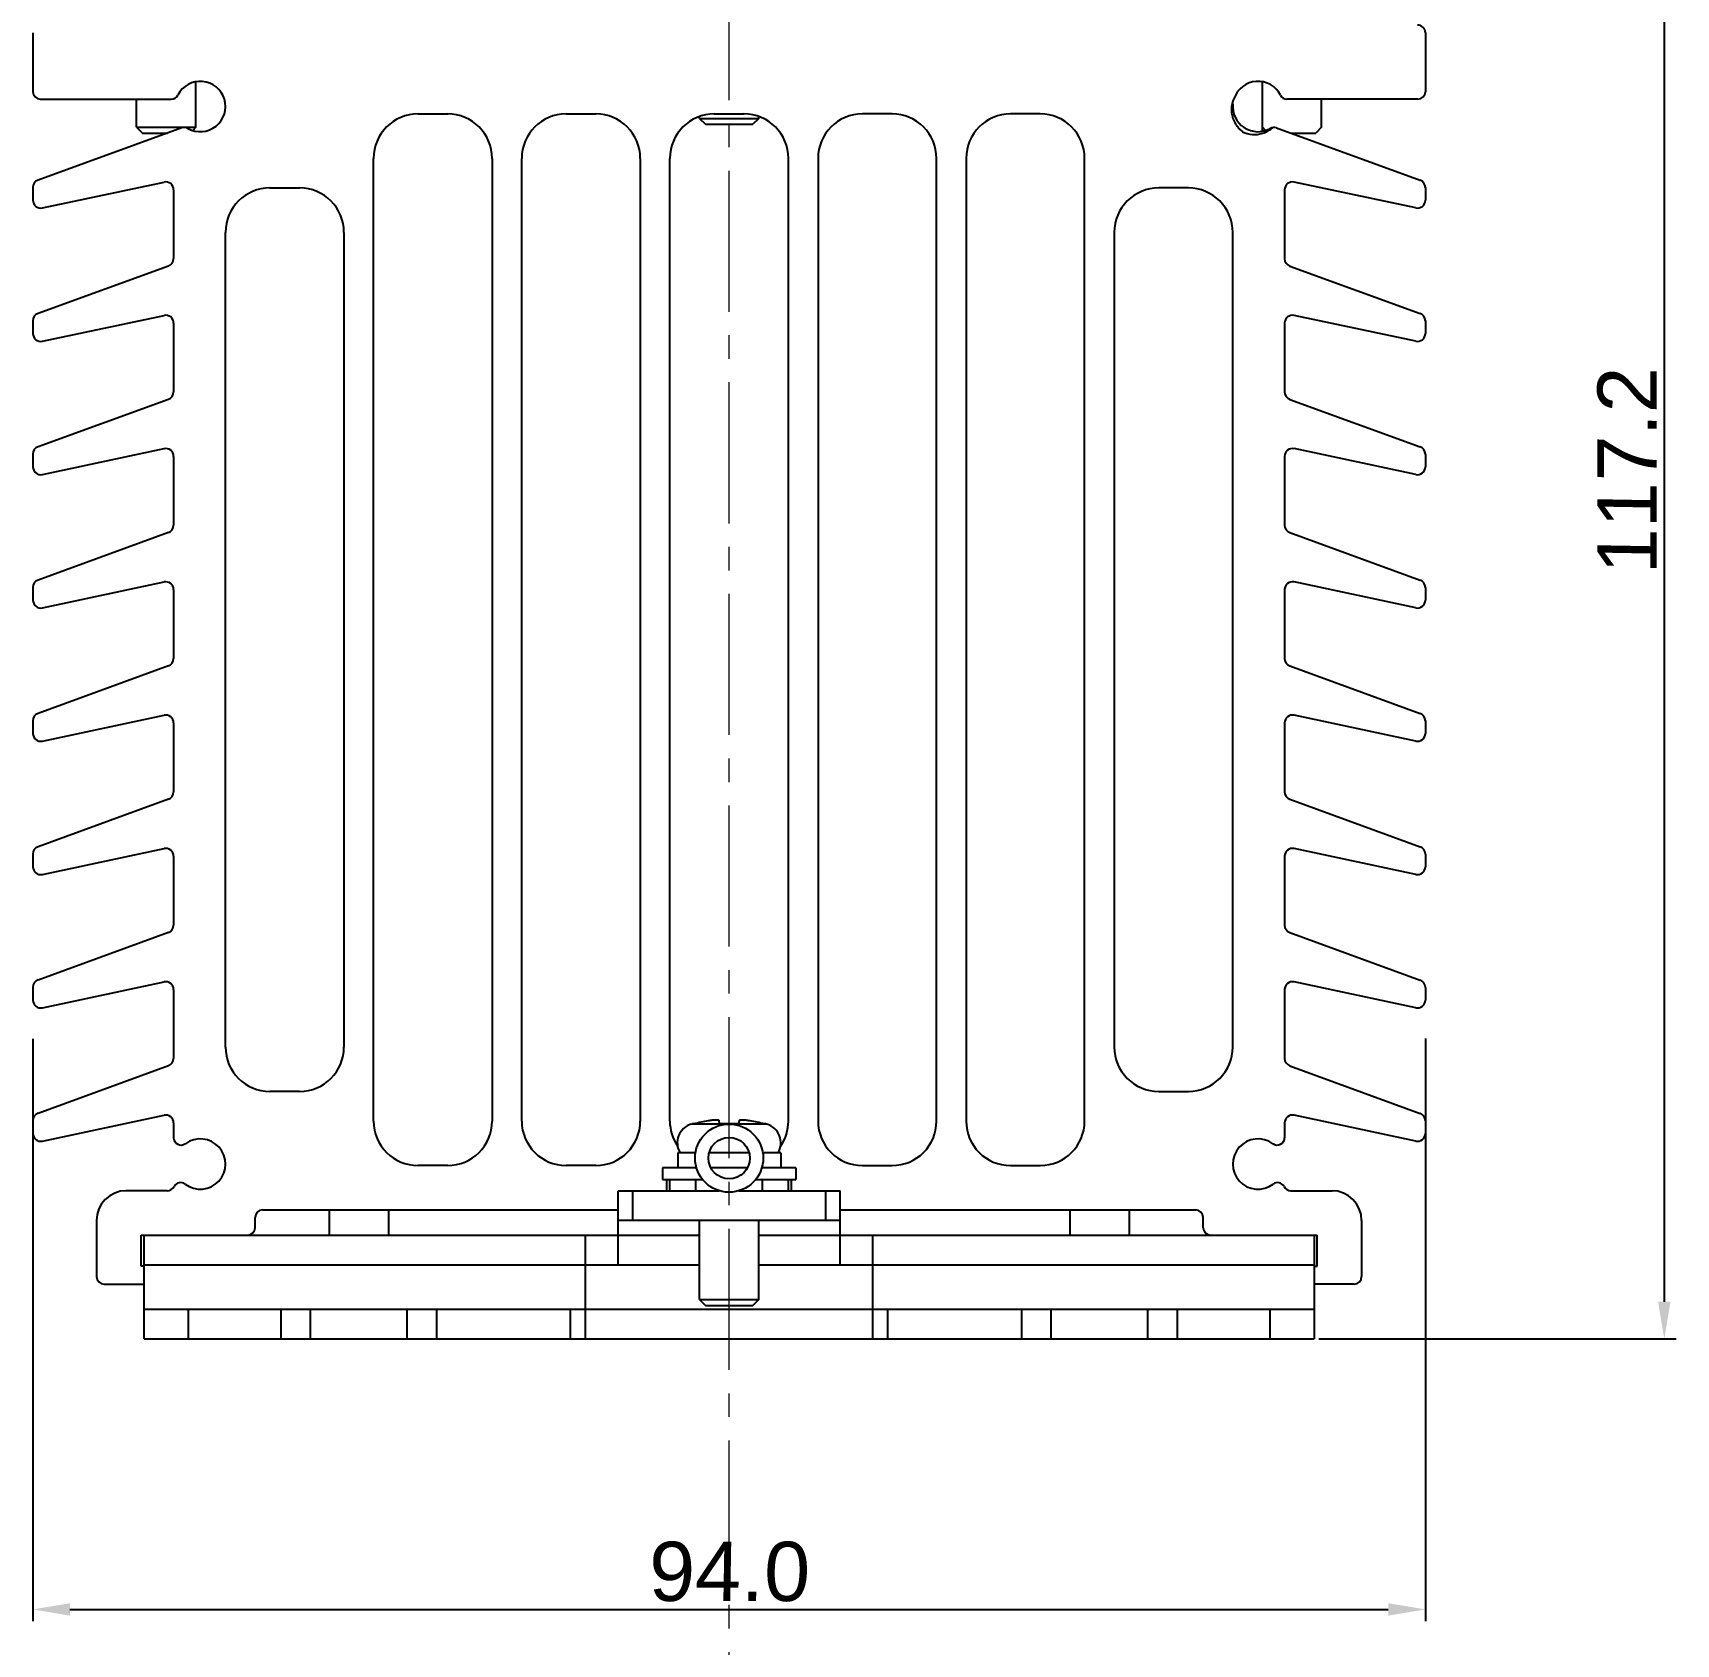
# Model space of a CAD drawing. Header units: millimetres. Extents: x 5329 to 6973, y -914 to -356.
# Drawn here: x 6741.4 to 6852.3, y -791.1 to -682.3 of the extents above; entities that cross this region are included whole.
import ezdxf

# ---------------------------------------------------------------- set-up
doc = ezdxf.new("R2010")
doc.units = ezdxf.units.MM
doc.header["$PDMODE"] = 3
doc.header["$PDSIZE"] = 1
doc.linetypes.add('CENTER', pattern=[17.8, 10.75, -2.35, 2.35, -2.35])
doc.linetypes.add('CENTER2', pattern=[28.575, 19.05, -3.175, 3.175, -3.175])
doc.layers.get('0').update_dxf_attribs({"linetype": 'CONTINUOUS'})
doc.layers.get('Defpoints').update_dxf_attribs({"linetype": 'CONTINUOUS'})
doc.layers.add('3', color=112, linetype='CENTER', lineweight=15)
doc.layers.add('Dim', color=1, linetype='CONTINUOUS')
doc.styles.add('OMI-1', font='arial.ttf', dxfattribs={"oblique": 1})
doc.dimstyles.new('1', dxfattribs={"dimtxt": 4, "dimasz": 2.5, "dimexe": 0.8, "dimexo": 0.3, "dimgap": 0.5, "dimtad": 1, "dimtoh": 1, "dimdec": 1, "dimzin": 0, "dimdsep": 46, "dimtxsty": 'OMI-1', "dimcen": 0, "dimclrd": 256, "dimclre": 256, "dimclrt": 256, "dimadec": 0, "dimazin": 0, "dimtfac": 0.8, "dimtdec": 1, "dimtix": 1, "dimtmove": 0, "dimatfit": 3, "dimfxl": 1, "dimtolj": 1, "dimtzin": 0, "dimarcsym": 0})

# ---------------------------------------------------------------- blocks, each defined once
blk = doc.blocks.new('*D6106')
at = {"layer": 'Defpoints', "color": 0}
for p in [(6817.23, -653.31), (6827.91, -770.51), (6851.54, -770.51)]:
    blk.add_point(p, dxfattribs=at)
at = {"layer": 'Dim', "lineweight": -2}
for p, q in [((6817.53, -653.31), (6852.34, -653.31)), ((6851.54, -655.81), (6851.54, -768.01)), ((6828.21, -770.51), (6852.34, -770.51))]:
    blk.add_line(p, q, dxfattribs=at)
at = {"layer": 'Dim'}
for points in [[(6851.96, -655.81), (6851.12, -655.81), (6851.54, -653.31)], [(6851.12, -768.01), (6851.96, -768.01), (6851.54, -770.51)]]:
    blk.add_solid(points, dxfattribs=at)
at = {"layer": 'Dim', "insert": (6849.03, -711.91), "char_height": 4, "attachment_point": 5, "rotation": 90, "style": 'OMI-1'}
blk.add_mtext('\\A1;117.2', dxfattribs=at)
blk = doc.blocks.new('*D6109')
at = {"layer": 'Defpoints', "color": 0}
for p in [(6741.41, -749.95), (6835.41, -749.94), (6835.41, -788.78)]:
    blk.add_point(p, dxfattribs=at)
at = {"layer": 'Dim', "lineweight": -2}
for p, q in [((6741.41, -750.25), (6741.41, -789.58)), ((6835.41, -750.24), (6835.41, -789.58)), ((6743.91, -788.78), (6832.91, -788.78))]:
    blk.add_line(p, q, dxfattribs=at)
at = {"layer": 'Dim'}
for points in [[(6743.91, -788.36), (6743.91, -789.2), (6741.41, -788.78)], [(6832.91, -789.2), (6832.91, -788.36), (6835.41, -788.78)]]:
    blk.add_solid(points, dxfattribs=at)
at = {"layer": 'Dim', "insert": (6788.41, -786.24), "char_height": 4, "attachment_point": 5, "style": 'OMI-1'}
blk.add_mtext('\\A1;94.0', dxfattribs=at)

msp = doc.modelspace()

# ---------------------------------------------------------------- linework, layer by layer
at = {"color": 7, "linetype": 'Continuous'}
for p, q in [((6741.41, -682.34), (6741.41, -686.31)), ((6835.41, -682.34), (6835.41, -686.31)), ((6752.41, -688.71), (6752.41, -685.64)), ((6824.41, -688.98), (6824.41, -685.64)), ((6741.91, -686.81), (6750.75, -686.81)), ((6748.41, -688.71), (6748.41, -686.81)), ((6834.91, -686.81), (6826.07, -686.81)), ((6828.41, -688.71), (6828.41, -686.81)), ((6751.46, -688.75), (6741.76, -692.29)), ((6748.41, -688.71), (6748.81, -689.11)), ((6748.41, -688.71), (6752.41, -688.71)), ((6752.41, -688.71), (6752.2, -688.92)), ((6767.41, -687.81), (6769.41, -687.81)), ((6777.41, -687.81), (6779.41, -687.81)), ((6786.41, -688.11), (6786.41, -687.98)), ((6786.41, -688.11), (6790.41, -688.11)), ((6786.41, -688.11), (6786.81, -688.51)), ((6786.81, -688.51), (6790.01, -688.51)), ((6787.41, -687.81), (6789.41, -687.81)), ((6790.41, -688.11), (6790.01, -688.51)), ((6790.41, -688.11), (6790.41, -687.98)), ((6799.41, -687.81), (6797.41, -687.81)), ((6809.41, -687.81), (6807.41, -687.81)), ((6824.41, -688.71), (6824.62, -688.92)), ((6825.36, -688.75), (6835.06, -692.29)), ((6828.41, -688.71), (6828.01, -689.11)), ((6748.81, -689.11), (6750.49, -689.11)), ((6826.33, -689.11), (6828.01, -689.11)), ((6764.41, -755.81), (6764.41, -690.81)), ((6772.41, -690.81), (6772.41, -755.81)), ((6774.41, -755.81), (6774.41, -690.81)), ((6782.41, -690.81), (6782.41, -755.81)), ((6784.41, -755.81), (6784.41, -690.81)), ((6792.41, -755.81), (6792.41, -690.81)), ((6794.41, -690.81), (6794.41, -755.81)), ((6802.41, -755.81), (6802.41, -690.81)), ((6804.41, -690.81), (6804.41, -755.81)), ((6812.41, -755.81), (6812.41, -690.81)), ((6741.41, -692.78), (6741.41, -693.64)), ((6742.05, -694.16), (6750.27, -692.41)), ((6750.91, -692.93), (6750.91, -697.58)), ((6757.41, -692.81), (6759.41, -692.81)), ((6819.41, -692.81), (6817.41, -692.81)), ((6825.91, -692.93), (6825.91, -697.58)), ((6834.77, -694.16), (6826.55, -692.41)), ((6835.41, -692.78), (6835.41, -693.64)), ((6754.41, -750.81), (6754.41, -695.81)), ((6762.41, -695.81), (6762.41, -750.81)), ((6814.41, -695.81), (6814.41, -750.81)), ((6822.41, -750.81), (6822.41, -695.81)), ((6750.56, -698.08), (6741.76, -701.29)), ((6826.26, -698.08), (6835.06, -701.29)), ((6741.41, -701.78), (6741.41, -702.64)), ((6742.05, -703.16), (6750.27, -701.41)), ((6750.91, -701.93), (6750.91, -706.58)), ((6825.91, -701.93), (6825.91, -706.58)), ((6834.77, -703.16), (6826.55, -701.41)), ((6835.41, -701.78), (6835.41, -702.64)), ((6750.56, -707.08), (6741.76, -710.29)), ((6826.26, -707.08), (6835.06, -710.29)), ((6741.41, -710.78), (6741.41, -711.64)), ((6742.05, -712.16), (6750.27, -710.41)), ((6750.91, -710.93), (6750.91, -715.58)), ((6825.91, -710.93), (6825.91, -715.58)), ((6834.77, -712.16), (6826.55, -710.41)), ((6835.41, -710.78), (6835.41, -711.64)), ((6750.56, -716.08), (6741.76, -719.29)), ((6826.26, -716.08), (6835.06, -719.29)), ((6741.41, -719.78), (6741.41, -720.64)), ((6742.05, -721.16), (6750.27, -719.41)), ((6750.91, -719.93), (6750.91, -724.58)), ((6825.91, -719.93), (6825.91, -724.58)), ((6834.77, -721.16), (6826.55, -719.41)), ((6835.41, -719.78), (6835.41, -720.64)), ((6750.56, -725.08), (6741.76, -728.29)), ((6826.26, -725.08), (6835.06, -728.29)), ((6741.41, -728.78), (6741.41, -729.64)), ((6742.05, -730.16), (6750.27, -728.41)), ((6834.77, -730.16), (6826.55, -728.41)), ((6835.41, -728.78), (6835.41, -729.64)), ((6750.91, -728.93), (6750.91, -733.58)), ((6825.91, -728.93), (6825.91, -733.58)), ((6750.56, -734.08), (6741.76, -737.29)), ((6826.26, -734.08), (6835.06, -737.29)), ((6742.05, -739.16), (6750.27, -737.41)), ((6834.77, -739.16), (6826.55, -737.41)), ((6741.41, -737.78), (6741.41, -738.64)), ((6750.91, -737.93), (6750.91, -742.58)), ((6825.91, -737.93), (6825.91, -742.58)), ((6835.41, -737.78), (6835.41, -738.64)), ((6750.56, -743.08), (6741.76, -746.29)), ((6826.26, -743.08), (6835.06, -746.29)), ((6742.05, -748.16), (6750.27, -746.41)), ((6834.77, -748.16), (6826.55, -746.41)), ((6741.41, -746.78), (6741.41, -747.64)), ((6750.91, -746.93), (6750.91, -751.58)), ((6825.91, -746.93), (6825.91, -751.58)), ((6835.41, -746.78), (6835.41, -747.64)), ((6750.56, -752.08), (6741.76, -755.29)), ((6826.26, -752.08), (6835.06, -755.29)), ((6759.41, -753.81), (6757.41, -753.81)), ((6817.41, -753.81), (6819.41, -753.81)), ((6742.05, -757.16), (6750.27, -755.41)), ((6834.77, -757.16), (6826.55, -755.41)), ((6741.41, -755.78), (6741.41, -756.64)), ((6750.91, -755.93), (6750.91, -756.93)), ((6788.19, -756.02), (6785.86, -756.02)), ((6786.02, -756), (6785.93, -756)), ((6787.77, -756), (6787.73, -755.79)), ((6789.04, -756), (6787.77, -756)), ((6790.96, -756.02), (6788.62, -756.02)), ((6789.08, -755.79), (6789.04, -756)), ((6790.88, -756), (6790.8, -756)), ((6825.91, -755.93), (6825.91, -756.93)), ((6835.41, -755.78), (6835.41, -756.64)), ((6786.14, -757.96), (6784.94, -757.96)), ((6784.94, -757.96), (6784.94, -758.96)), ((6789.76, -757.96), (6787.05, -757.96)), ((6791.91, -757.96), (6790.68, -757.96)), ((6791.91, -757.96), (6791.91, -758.96)), ((6769.41, -758.81), (6767.41, -758.81)), ((6779.41, -758.81), (6777.41, -758.81)), ((6786.2, -758.96), (6783.91, -758.96)), ((6783.91, -758.96), (6783.91, -759.76)), ((6783.91, -759.76), (6786.62, -759.76)), ((6784.21, -760.51), (6784.21, -759.76)), ((6784.4, -760.51), (6784.4, -759.76)), ((6786.16, -760.51), (6786.16, -759.76)), ((6789.65, -758.96), (6787.17, -758.96)), ((6790.19, -759.76), (6792.91, -759.76)), ((6792.91, -758.96), (6790.61, -758.96)), ((6790.66, -760.51), (6790.66, -759.76)), ((6792.41, -760.51), (6792.41, -759.76)), ((6792.61, -760.51), (6792.61, -759.76)), ((6792.91, -758.96), (6792.91, -759.76)), ((6797.41, -758.81), (6799.41, -758.81)), ((6807.41, -758.81), (6809.41, -758.81)), ((6750.47, -760.51), (6747.71, -760.51)), ((6780.91, -760.51), (6787.74, -760.51)), ((6780.91, -765.51), (6780.91, -760.51)), ((6781.91, -762.51), (6781.91, -760.51)), ((6789.07, -760.51), (6795.91, -760.51)), ((6794.91, -760.51), (6794.91, -762.51)), ((6795.91, -765.51), (6795.91, -760.51)), ((6826.34, -760.51), (6829.11, -760.51)), ((6756.91, -761.81), (6780.91, -761.81)), ((6761.41, -761.81), (6761.41, -763.51)), ((6765.41, -761.81), (6765.41, -763.51)), ((6795.91, -761.81), (6819.91, -761.81)), ((6811.41, -761.81), (6811.41, -763.51)), ((6815.41, -761.81), (6815.41, -763.51)), ((6745.71, -762.51), (6745.71, -766.31)), ((6756.41, -763.01), (6756.41, -762.31)), ((6795.91, -762.51), (6780.91, -762.51)), ((6786.41, -767.86), (6786.41, -762.51)), ((6790.41, -767.86), (6790.41, -762.51)), ((6820.41, -763.01), (6820.41, -762.31)), ((6831.11, -762.51), (6831.11, -766.31)), ((6748.71, -763.51), (6786.41, -763.51)), ((6748.71, -765.61), (6748.71, -763.51)), ((6748.91, -770.51), (6748.91, -763.51)), ((6778.71, -770.51), (6778.71, -763.51)), ((6790.41, -763.51), (6828.11, -763.51)), ((6798.11, -770.51), (6798.11, -763.51)), ((6827.91, -763.51), (6827.91, -770.51)), ((6828.11, -765.61), (6828.11, -763.51)), ((6748.91, -765.61), (6748.71, -765.61)), ((6748.91, -765.51), (6786.41, -765.51)), ((6790.41, -765.51), (6827.91, -765.51)), ((6827.91, -765.61), (6828.11, -765.61)), ((6746.21, -766.81), (6748.91, -766.81)), ((6830.61, -766.81), (6827.91, -766.81)), ((6748.91, -768.51), (6827.91, -768.51)), ((6751.91, -770.51), (6751.91, -768.51)), ((6758.16, -770.51), (6758.16, -768.51)), ((6760.16, -770.51), (6760.16, -768.51)), ((6766.66, -768.51), (6766.66, -770.51)), ((6768.66, -768.51), (6768.66, -770.51)), ((6777.71, -770.51), (6777.71, -768.51)), ((6786.41, -767.86), (6790.41, -767.86)), ((6786.41, -767.86), (6786.81, -768.26)), ((6786.81, -768.26), (6790.01, -768.26)), ((6790.41, -767.86), (6790.01, -768.26)), ((6799.11, -768.51), (6799.11, -770.51)), ((6808.16, -770.51), (6808.16, -768.51)), ((6810.16, -770.51), (6810.16, -768.51)), ((6816.66, -768.51), (6816.66, -770.51)), ((6818.66, -768.51), (6818.66, -770.51)), ((6824.91, -768.51), (6824.91, -770.51)), ((6748.91, -770.51), (6827.91, -770.51))]:
    msp.add_line(p, q, dxfattribs=at)
for radius in [2.3, 1.4]:
    msp.add_circle((6788.41, -758.31), radius, dxfattribs=at)
for centre, radius, start, end in [((6834.88, -682.34), 0.53, 0, 90), ((6741.91, -686.31), 0.5, 180, 270), ((6750.75, -686.31), 0.5, 270, 332.9643), ((6752.71, -687.31), 1.7, 240.6156, 152.9643), ((6824.11, -687.31), 1.7, 27.0357, 160.5577), ((6826.07, -686.31), 0.5, 207.0357, 270), ((6834.91, -686.31), 0.5, 270, 0), ((6824.11, -687.31), 1.7, 173.7294, 299.3844), ((6751.63, -689.22), 0.5, 60.6156, 110), ((6767.41, -690.81), 3, 90, 180), ((6769.41, -690.81), 3, 0, 90), ((6777.41, -690.81), 3, 90, 180), ((6779.41, -690.81), 3, 0, 90), ((6787.41, -690.81), 3, 90, 180), ((6789.41, -690.81), 3, 0, 90), ((6797.41, -690.81), 3, 90, 180), ((6799.41, -690.81), 3, 0, 90), ((6807.41, -690.81), 3, 90, 180), ((6809.41, -690.81), 3, 0, 90), ((6824.27, -687.45), 1.97, 223.0981, 232.1951), ((6825.19, -689.22), 0.5, 70, 119.3844), ((6741.94, -692.78), 0.53, 110, 180), ((6750.38, -692.93), 0.53, 0, 102), ((6757.41, -695.81), 3, 90, 180), ((6759.41, -695.81), 3, 0, 90), ((6817.41, -695.81), 3, 90, 180), ((6819.41, -695.81), 3, 0, 90), ((6826.44, -692.93), 0.53, 78, 180), ((6834.88, -692.78), 0.53, 0, 70), ((6741.94, -693.64), 0.53, 180, 282), ((6834.88, -693.64), 0.53, 258, 0), ((6750.38, -697.58), 0.53, 290, 0), ((6826.44, -697.58), 0.53, 180, 250), ((6741.94, -701.78), 0.53, 110, 180), ((6750.38, -701.93), 0.53, 0, 102), ((6826.44, -701.93), 0.53, 78, 180), ((6834.88, -701.78), 0.53, 0, 70), ((6741.94, -702.64), 0.53, 180, 282), ((6834.88, -702.64), 0.53, 258, 0), ((6750.38, -706.58), 0.53, 290, 0), ((6826.44, -706.58), 0.53, 180, 250), ((6741.94, -710.78), 0.53, 110, 180), ((6750.38, -710.93), 0.53, 0, 102), ((6826.44, -710.93), 0.53, 78, 180), ((6834.88, -710.78), 0.53, 0, 70), ((6741.94, -711.64), 0.53, 180, 282), ((6834.88, -711.64), 0.53, 258, 0), ((6750.38, -715.58), 0.53, 290, 0), ((6826.44, -715.58), 0.53, 180, 250), ((6741.94, -719.78), 0.53, 110, 180), ((6750.38, -719.93), 0.53, 0, 102), ((6826.44, -719.93), 0.53, 78, 180), ((6834.88, -719.78), 0.53, 0, 70), ((6741.94, -720.64), 0.53, 180, 282), ((6834.88, -720.64), 0.53, 258, 0), ((6750.38, -724.58), 0.53, 290, 0), ((6826.44, -724.58), 0.53, 180, 250), ((6741.94, -728.78), 0.53, 110, 180), ((6750.38, -728.93), 0.53, 0, 102), ((6826.44, -728.93), 0.53, 78, 180), ((6834.88, -728.78), 0.53, 0, 70), ((6741.94, -729.64), 0.53, 180, 282), ((6834.88, -729.64), 0.53, 258, 0), ((6750.38, -733.58), 0.53, 290, 0), ((6826.44, -733.58), 0.53, 180, 250), ((6741.94, -737.78), 0.53, 110, 180), ((6750.38, -737.93), 0.53, 0, 102), ((6826.44, -737.93), 0.53, 78, 180), ((6834.88, -737.78), 0.53, 0, 70), ((6741.94, -738.64), 0.53, 180, 282), ((6834.88, -738.64), 0.53, 258, 0), ((6750.38, -742.58), 0.53, 290, 0), ((6826.44, -742.58), 0.53, 180, 250), ((6741.94, -746.78), 0.53, 110, 180), ((6750.38, -746.93), 0.53, 0, 102), ((6826.44, -746.93), 0.53, 78, 180), ((6834.88, -746.78), 0.53, 0, 70), ((6741.94, -747.64), 0.53, 180, 282), ((6834.88, -747.64), 0.53, 258, 0), ((6757.41, -750.81), 3, 180, 270), ((6759.41, -750.81), 3, 270, 0), ((6817.41, -750.81), 3, 180, 270), ((6819.41, -750.81), 3, 270, 0), ((6750.38, -751.58), 0.53, 290, 0), ((6826.44, -751.58), 0.53, 180, 250), ((6741.94, -755.78), 0.53, 110, 180), ((6750.38, -755.93), 0.53, 0, 102), ((6826.44, -755.93), 0.53, 78, 180), ((6834.88, -755.78), 0.53, 0, 70), ((6767.41, -755.81), 3, 180, 270), ((6769.41, -755.81), 3, 270, 0), ((6777.41, -755.81), 3, 180, 270), ((6779.41, -755.81), 3, 270, 0), ((6787.41, -755.81), 3, 180, 213.9087), ((6786.22, -757.28), 1.31, 106.0916, 211.0017), ((6788.41, -764.86), 9.2, 105.5895, 106.0916), ((6788.41, -764.97), 9.28, 98.7549, 104.9046), ((6788.41, -764.97), 9.28, 75.0954, 81.2451), ((6788.41, -764.86), 9.2, 73.9084, 74.4105), ((6790.59, -757.28), 1.31, 328.9983, 73.9084), ((6789.41, -755.81), 3, 326.0913, 0), ((6797.41, -755.81), 3, 180, 270), ((6799.41, -755.81), 3, 270, 0), ((6807.41, -755.81), 3, 180, 270), ((6809.41, -755.81), 3, 270, 0), ((6741.94, -756.64), 0.53, 180, 282), ((6751.41, -756.93), 0.5, 180, 306.2215), ((6752.71, -758.71), 1.7, 232.9352, 126.2215), ((6824.11, -758.71), 1.7, 53.7785, 307.0648), ((6825.41, -756.93), 0.5, 233.7785, 0), ((6834.88, -756.64), 0.53, 258, 0), ((6747.71, -762.51), 2, 90, 180), ((6750.47, -759.98), 0.53, 270, 331.8774), ((6751.38, -760.46), 0.5, 52.9352, 151.8774), ((6825.43, -760.46), 0.5, 28.1226, 127.0648), ((6826.34, -759.98), 0.53, 208.1226, 270), ((6829.11, -762.51), 2, 0, 90), ((6756.91, -762.31), 0.5, 90, 180), ((6819.91, -762.31), 0.5, 0, 90), ((6755.91, -763.01), 0.5, 270, 0), ((6820.91, -763.01), 0.5, 180, 270), ((6746.21, -766.31), 0.5, 180, 270), ((6830.61, -766.31), 0.5, 270, 0)]:
    msp.add_arc(centre, radius, start, end, dxfattribs=at)
for points, knots in [([(6822.5, -686.74), (6822.38, -686.98), (6822.3, -687.36), (6822.33, -687.72), (6822.34, -687.81)], [0, 0, 0, 0, 0.748314, 1, 1, 1, 1]), ([(6822.34, -687.81), (6822.38, -688.08), (6822.53, -688.44), (6822.77, -688.73), (6822.83, -688.8)], [0, 0, 0, 0, 0.748283, 1, 1, 1, 1]), ([(6823.06, -689.01), (6823.27, -689.11), (6823.73, -689.24), (6824.2, -689.19), (6824.43, -689.12)], [0, 0, 0, 0, 0.500212, 1, 1, 1, 1]), ([(6787.73, -755.79), (6787.73, -755.78), (6787.72, -755.77), (6787.7, -755.76), (6787.66, -755.75), (6787.6, -755.75), (6787.5, -755.74), (6787.39, -755.75), (6787.22, -755.76), (6787.09, -755.78), (6786.99, -755.79)], [0, 0, 0, 0, 0.034834, 0.061797, 0.096387, 0.188884, 0.310969, 0.45881, 0.627116, 1, 1, 1, 1]), ([(6789.82, -755.79), (6789.73, -755.78), (6789.59, -755.76), (6789.42, -755.75), (6789.31, -755.74), (6789.22, -755.75), (6789.16, -755.75), (6789.12, -755.76), (6789.1, -755.77), (6789.08, -755.78), (6789.08, -755.79)], [0, 0, 0, 0, 0.372893, 0.5412, 0.689039, 0.811119, 0.903614, 0.938204, 0.965167, 1, 1, 1, 1])]:
    msp.add_open_spline(points, degree=3, knots=knots, dxfattribs=at)
msp.add_open_spline([(6824.43, -689.12), (6824.68, -689.04), (6824.92, -688.91), (6825.11, -688.73)], degree=3, dxfattribs=at)
at = {"layer": '3', "linetype": 'CENTER2', "ltscale": 0.5}
msp.add_line((6788.41, -801.18), (6788.41, -564.31), dxfattribs=at)

# ---------------------------------------------------------------- dimensions: what is measured, and where the dimension line sits
at = {"layer": 'Dim'}
dim = msp.add_linear_dim(base=(6851.54, -770.51), p1=(6817.23, -653.31), p2=(6827.91, -770.51), angle=90, dimstyle='1', dxfattribs=at)
dim.commit()
dim.dimension.update_dxf_attribs({"geometry": '*D6106', "text_midpoint": (6849.03, -711.91)})
dim = msp.add_linear_dim(base=(6835.41, -788.78), p1=(6741.41, -749.95), p2=(6835.41, -749.94), dimstyle='1', dxfattribs=at)
dim.commit()
dim.dimension.update_dxf_attribs({"geometry": '*D6109', "text_midpoint": (6788.41, -788.78), "dimtype": 160})

doc.saveas('drawing.dxf')
